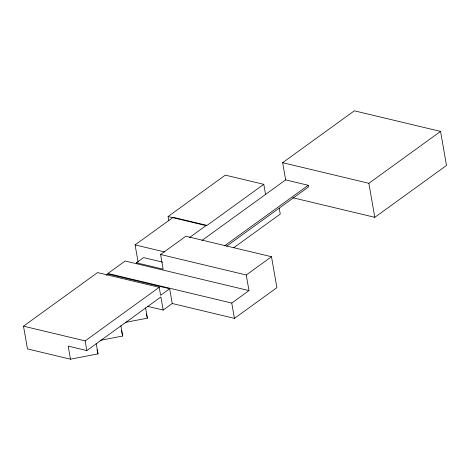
<?xml version="1.0" encoding="UTF-8"?>
<svg xmlns="http://www.w3.org/2000/svg" width="470" height="470" viewBox="0 0 470 470"><rect width="100%" height="100%" fill="white"/><g stroke="black" fill="none" stroke-linecap="round" stroke-linejoin="round"><path stroke-width="0.7" d="M168.83 220.783L168.09 216.535L225.306 175.134L263.788 184.328L265.55 194.427M138.11 262.19L135.09 244.888L173.201 217.31L206.489 225.265L206.571 225.729L168.09 216.535M96.203 343.552L98.007 353.892L70.465 359.192L27.471 348.916L23.5 326.168L97.56 272.582L159.207 287.311L160.605 295.313L169.664 288.756L172.237 303.508L163.178 310.059L147.286 306.264M106.32 275.255L108.018 274.028L107.918 273.464L125.138 261.003L248.983 290.601L246.257 274.985L271.495 256.72L276.895 287.652L234.436 318.372L172.237 303.508M136.576 263.735L136.412 262.795L143.591 257.601L162.585 262.137M201.953 240.446L285.642 179.887L282.64 162.685L354.345 110.808L440.56 131.412L446.5 165.452L374.802 217.328L292.857 197.747M136.412 262.795L163.143 269.187L160.581 254.505L185.82 236.246L271.495 256.72M189.387 237.638L206.489 225.265M206.571 225.729L263.788 184.328M23.5 326.168L85.146 340.903L159.207 287.311M224.513 245.857L308.22 185.286L308.508 186.937L226.581 246.215M70.465 359.192L68.179 346.096L86.833 350.555L160.893 296.964L163.178 310.059M233.661 247.796L280.261 214.073L279.25 208.292M282.64 162.685L368.862 183.294L440.56 131.412M107.918 273.464L231.763 303.062L248.983 290.601M125.49 322.379L147.38 318.166L145.577 307.827M100.092 340.38L122.694 336.032L120.89 325.692M285.642 179.887L308.22 185.286M135.09 244.888L164.835 251.996M160.581 254.505L246.257 274.985M108.018 274.028L169.664 288.756M146.429 313.978L147.38 318.166M121.425 330.445L122.694 336.032M97.055 349.704L98.007 353.892M368.862 183.294L374.802 217.328M231.763 303.062L234.436 318.372M173.201 217.31L173.283 217.775M85.146 340.903L86.833 350.555"/></g></svg>
